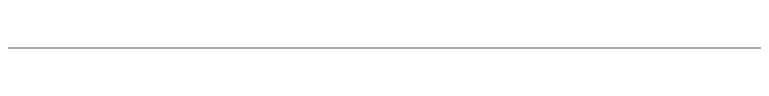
# Model space of a CAD drawing. Header units: millimetres. Extents: x 2659630 to 6742168, y -2425387 to -732288.
# Drawn here: x 2976006 to 2978438, y -1114549 to -1114549 of the extents above; entities that cross this region are included whole.
import ezdxf
from ezdxf.enums import TextEntityAlignment as Align

# ---------------------------------------------------------------- set-up
doc = ezdxf.new("R2010")
doc.units = ezdxf.units.MM
doc.layers.add('A-ELEV-05', color=233, linetype='Continuous', lineweight=0)
doc.layers.add('A-LINE 08', color=8, linetype='Continuous')
doc.layers.add('S-COLUMN', color=1, linetype='Continuous')
doc.styles.add('style1', font='handlet.shx')

# ---------------------------------------------------------------- blocks, each defined once
blk = doc.blocks.new('vvv')
at = {"layer": 'A-ELEV-05', "color": 253}
blk.add_line((-111908.39141683, -280504.5232707169), (-108438.3914168784, -280504.5413686838), dxfattribs=at)
at = {"layer": 'A-LINE 08', "color": 253, "style": 'style1'}
for tag, height, p in [('HD1', 212.1468745745996, (-102239.072470129, -266931.9436786682)), ('HD4', 212.1468745745996, (-112838.7469268842, -268838.8010378671)), ('HD4', 212.1468745745996, (-107525.9211075911, -269430.5273375991)), ('HD4', 212.1468745745996, (-98428.93253814522, -269411.5728756436)), ('HD6', 212.1468745745996, (-108958.0084401602, -269948.6138302144)), ('HD6', 212.1468745745996, (-99703.20888020936, -270784.5920501612)), ('HD4', 212.1468745745996, (-113560.5438042795, -271641.2675390053)), ('HD4', 212.1468745745996, (-109276.5025078906, -271641.289882639)), ('HD4', 212.1468745745996, (-119394.4499192508, -271968.4624563893)), ('HD6', 212.1468745745996, (-108958.0216722516, -273228.596008339)), ('HD6', 212.1468745745996, (-99703.21765307989, -273235.673757717)), ('HD3', 212.1468745745996, (-115588.0898187933, -274927.4894435364)), ('HD4', 212.1468745745996, (-119382.0834430242, -276082.6196952318)), ('HD5', 212.1468745746402, (-119238.1198973143, -278310.9914349518)), ('HD5', 212.1468745746402, (-118043.1345590847, -278310.9914349518)), ('HD5', 212.1468745746402, (-116825.1345590847, -278310.9914349518))]:
    blk.add_attdef(tag, text='', height=height, dxfattribs=at).set_placement(p, align=Align.CENTER)

msp = doc.modelspace()

# ---------------------------------------------------------------- block references
at = {"layer": 'S-COLUMN', "ltscale": 2500}
msp.add_blockref('vvv', (3086991.6527, -834044.304580901), dxfattribs=at)

doc.saveas('drawing.dxf')
